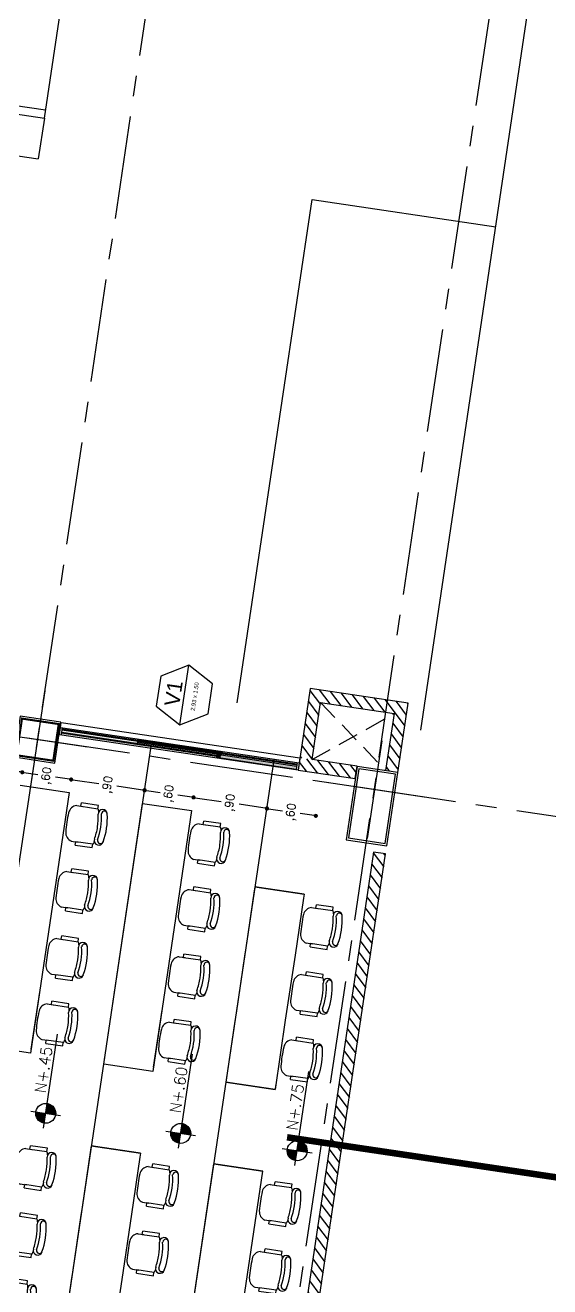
# Model space of a CAD drawing. Header units: millimetres. Extents: x 338 to 506, y 179 to 335.
# Drawn here: x 452.25 to 458.61, y 236.89 to 252.2 of the extents above; entities that cross this region are included whole.
import ezdxf
from ezdxf.enums import TextEntityAlignment as Align

# ---------------------------------------------------------------- set-up
doc = ezdxf.new("R2010")
doc.units = ezdxf.units.MM
for name, pattern in [('CACHE', [0.375, 0.25, -0.125]), ('CENTER', [2, 1.25, -0.25, 0.25, -0.25]), ('DASHED2', [0.375, 0.25, -0.125]), ('HIDDEN', [0.375, 0.25, -0.125])]:
    doc.linetypes.add(name, pattern=pattern)
for name, color, linetype in [('COLUMNAS', 252, 'Continuous'), ('CUBIERTA', 254, 'Continuous'), ('DOORNOTE', 210, 'Continuous'), ('DOORNOTE___100', 210, 'Continuous'), ('EJES-COLUMNAS', 3, 'CENTER'), ('EJES_DE_COLUMNA', 255, 'DASHED2'), ('MUROS', 32, 'Continuous'), ('PISO', 253, 'Continuous'), ('PROYECCION', 160, 'HIDDEN'), ('PUPITRES', 8, 'Continuous'), ('REJAS', 151, 'Continuous'), ('TEXTO', 7, 'Continuous'), ('TEXTOS', 7, 'Continuous')]:
    doc.layers.add(name, color=color, linetype=linetype)
doc.styles.add('ARIAL', font='txt', dxfattribs={"height": 1})
doc.styles.add('JUAN', font='txt', dxfattribs={"height": 0.135})
doc.styles.add('NOTAS', font='simplex.shx')
doc.styles.get("Standard").update_dxf_attribs({"font": 'ARIALUNI.ttf'})
doc.dimstyles.new('ROMANS', dxfattribs={"dimtxt": 0.1, "dimasz": 0.05, "dimexe": 0.04, "dimexo": 0.5, "dimgap": 0.05, "dimtad": 1, "dimtih": 1, "dimtoh": 1, "dimdec": 4, "dimzin": 5, "dimdsep": 46, "dimtxsty": 'Standard', "dimsah": 1, "dimcen": 0.05, "dimse1": 1, "dimse2": 1, "dimclrd": 7, "dimclre": 7, "dimclrt": 7, "dimadec": 0, "dimazin": 0, "dimtfac": 1, "dimtdec": 4, "dimtix": 1, "dimtmove": 2, "dimatfit": 3, "dimfxl": 1, "dimtolj": 1, "dimarcsym": 0})

# ---------------------------------------------------------------- blocks, each defined once
blk = doc.blocks.new('MODULO_ESTUDIO')
at = {"color": 3}
for p, q in [((-0.5, 4.8), (-0.5, 0)), ((0.4, 4.8), (-0.5, 4.8)), ((2.6, 4.8), (3.5, 4.8)), ((3.5, 4.8), (3.5, 0)), ((0, 0), (-0.5, 0)), ((3, 0), (3.5, 0))]:
    blk.add_line(p, q, dxfattribs=at)
for p, q in [((0.4, 4.8), (0.4, 3.1)), ((0.4, 4.8), (2.6, 4.8)), ((0.5, 4.8), (0.5, 3.1)), ((2.5, 4.8), (2.5, 3.1)), ((2.6, 4.8), (2.6, 3.1)), ((0.6, 4.5), (0.6, 4.35)), ((0.6, 4.5), (2.4, 4.5)), ((2.4, 4.5), (2.4, 4.35)), ((0.6, 4.35), (2.4, 4.35)), ((0.6, 4.05), (0.6, 3.9)), ((0.6, 4.05), (2.4, 4.05)), ((2.4, 4.05), (2.4, 3.9)), ((0.6, 3.9), (2.4, 3.9)), ((0.6, 3.6), (0.6, 3.45)), ((0.6, 3.6), (2.4, 3.6)), ((2.4, 3.6), (2.4, 3.45)), ((0.6, 3.45), (2.4, 3.45)), ((0.2, 3.3), (0.2, 1.8)), ((0.2, 3.3), (2.8, 3.3)), ((0.3, 3.3), (0.3, 1.8)), ((2.7, 3.3), (2.7, 1.8)), ((2.8, 3.3), (2.8, 1.8)), ((0.4, 3.1), (2.6, 3.1)), ((0.6, 3.05), (0.6, 2.9)), ((0.6, 3.05), (2.4, 3.05)), ((2.4, 3.05), (2.4, 2.9)), ((0.6, 2.9), (2.4, 2.9)), ((0.6, 2.6), (0.6, 2.45)), ((0.6, 2.6), (2.4, 2.6)), ((2.4, 2.6), (2.4, 2.45)), ((0.6, 2.45), (2.4, 2.45)), ((0.6, 2.15), (0.6, 2)), ((0.6, 2.15), (2.4, 2.15)), ((2.4, 2.15), (2.4, 2)), ((0, 2), (0, 0)), ((0, 2), (3, 2)), ((0.1, 2), (0.1, 0)), ((0.6, 2), (2.4, 2)), ((2.9, 2), (2.9, 0)), ((3, 2), (3, 0)), ((0.2, 1.8), (2.8, 1.8)), ((0, 0), (3, 0))]:
    blk.add_line(p, q)
at = {"linetype": 'CACHE'}
for p, q in [((0.1, 1.4), (2, 1.4)), ((2, 1.4), (2, 0.6)), ((0.1, 0.6), (2, 0.6))]:
    blk.add_line(p, q, dxfattribs=at)
blk = doc.blocks.new('EJES_CORTES')
at = {"layer": 'TEXTOS', "linetype": 'CENTER', "const_width": 0.0792}
blk.add_lwpolyline([(-56.529, -62.448), (-56.529, -66.408)], dxfattribs=at)
blk = doc.blocks.new('*X113')
at = {"color": 0}
for p, q in [((2955.937, 1919.165), (2955.861, 1919.089)), ((2956.072, 1919.165), (2955.922, 1919.015)), ((2956.207, 1919.165), (2956.057, 1919.015)), ((2956.341, 1919.165), (2956.191, 1919.015)), ((2956.476, 1919.165), (2956.326, 1919.015)), ((2956.611, 1919.165), (2956.461, 1919.015)), ((2956.745, 1919.165), (2956.595, 1919.015)), ((2956.88, 1919.165), (2956.73, 1919.015)), ((2957.015, 1919.165), (2956.865, 1919.015)), ((2957.15, 1919.165), (2957, 1919.015)), ((2957.284, 1919.165), (2957.134, 1919.015)), ((2957.419, 1919.165), (2957.269, 1919.015)), ((2957.554, 1919.165), (2957.404, 1919.015)), ((2957.688, 1919.165), (2957.538, 1919.015)), ((2957.823, 1919.165), (2957.673, 1919.015)), ((2957.958, 1919.165), (2957.808, 1919.015)), ((2958.093, 1919.165), (2957.943, 1919.015)), ((2958.227, 1919.165), (2958.077, 1919.015)), ((2958.362, 1919.165), (2958.212, 1919.015)), ((2958.497, 1919.165), (2958.347, 1919.015)), ((2958.631, 1919.165), (2958.481, 1919.015)), ((2958.766, 1919.165), (2958.616, 1919.015)), ((2958.901, 1919.165), (2958.751, 1919.015)), ((2959.035, 1919.165), (2958.885, 1919.015)), ((2959.17, 1919.165), (2959.02, 1919.015)), ((2959.305, 1919.165), (2959.155, 1919.015)), ((2959.44, 1919.165), (2959.29, 1919.015)), ((2959.574, 1919.165), (2959.424, 1919.015)), ((2959.709, 1919.165), (2959.559, 1919.015)), ((2959.844, 1919.165), (2959.694, 1919.015)), ((2959.978, 1919.165), (2959.828, 1919.015)), ((2960.113, 1919.165), (2959.963, 1919.015)), ((2960.248, 1919.165), (2960.098, 1919.015)), ((2960.382, 1919.165), (2960.232, 1919.015)), ((2960.517, 1919.165), (2960.367, 1919.015)), ((2960.652, 1919.165), (2960.502, 1919.015)), ((2960.787, 1919.165), (2960.637, 1919.015)), ((2960.921, 1919.165), (2960.771, 1919.015)), ((2961.056, 1919.165), (2960.906, 1919.015)), ((2961.191, 1919.165), (2961.041, 1919.015)), ((2961.325, 1919.165), (2961.175, 1919.015)), ((2961.46, 1919.165), (2961.31, 1919.015)), ((2961.595, 1919.165), (2961.445, 1919.015)), ((2961.73, 1919.165), (2961.58, 1919.015)), ((2961.864, 1919.165), (2961.714, 1919.015)), ((2961.875, 1919.041), (2961.849, 1919.015))]:
    blk.add_line(p, q, dxfattribs=at)
blk = doc.blocks.new('*X114')
at = {"color": 0}
for p, q in [((2962.823, 1920.215), (2962.725, 1920.117)), ((2962.875, 1920.133), (2962.725, 1919.983)), ((2962.875, 1919.998), (2962.725, 1919.848)), ((2962.875, 1919.863), (2962.725, 1919.713)), ((2962.875, 1919.728), (2962.725, 1919.578)), ((2962.875, 1919.594), (2962.796, 1919.515))]:
    blk.add_line(p, q, dxfattribs=at)
blk = doc.blocks.new('*X115')
at = {"color": 0}
for p, q in [((2962.893, 1920.215), (2962.875, 1920.197)), ((2963.028, 1920.215), (2962.878, 1920.065)), ((2963.163, 1920.215), (2963.013, 1920.065)), ((2963.297, 1920.215), (2963.147, 1920.065)), ((2963.432, 1920.215), (2963.282, 1920.065)), ((2963.567, 1920.215), (2963.417, 1920.065)), ((2963.702, 1920.215), (2963.552, 1920.065)), ((2963.725, 1920.104), (2963.575, 1919.954)), ((2963.725, 1919.969), (2963.575, 1919.819)), ((2963.725, 1919.835), (2963.575, 1919.685)), ((2963.725, 1919.7), (2963.575, 1919.55)), ((2963.725, 1919.565), (2963.575, 1919.415)), ((2963.725, 1919.43), (2963.575, 1919.28)), ((2963.725, 1919.296), (2963.444, 1919.015)), ((2962.92, 1919.164), (2962.875, 1919.119)), ((2963.054, 1919.164), (2962.905, 1919.015)), ((2963.189, 1919.164), (2963.04, 1919.015)), ((2963.324, 1919.164), (2963.174, 1919.015)), ((2963.458, 1919.164), (2963.309, 1919.015)), ((2963.725, 1919.161), (2963.579, 1919.015)), ((2963.725, 1919.026), (2963.713, 1919.015))]:
    blk.add_line(p, q, dxfattribs=at)
blk = doc.blocks.new('FACHADA_SUR')
at = {"layer": 'MUROS'}
for points in [[(2962.875, 1919.015), (2963.725, 1919.015), (2963.725, 1920.215), (2963.725, 1920.215), (2963.725, 1920.215), (2962.725, 1920.215), (2962.725, 1919.515), (2962.875, 1919.515), (2962.875, 1920.065), (2963.575, 1920.065), (2963.575, 1919.164), (2962.875, 1919.164)], [(2955.861, 1919.015), (2961.875, 1919.015), (2961.875, 1919.165), (2955.861, 1919.165), (2955.861, 1919.015)]]:
    blk.add_lwpolyline(points, dxfattribs=at)
at = {"layer": 'PROYECCION'}
for points in [[(2963.575, 1920.065), (2962.875, 1919.164)], [(2962.875, 1920.065), (2963.575, 1919.164)]]:
    blk.add_lwpolyline(points, dxfattribs=at)
at = {"layer": 'MUROS', "linetype": 'Continuous'}
for name in ['*X114', '*X115', '*X113']:
    blk.add_blockref(name, (0, 0), dxfattribs=at)
blk = doc.blocks.new('SILLA-AULA')
at = {"layer": 'PUPITRES'}
for p, q in [((-0.309, 0.164), (-0.309, 0.089)), ((0.127, 0.162), (0.127, 0.088)), ((-0.35, 0.109), (-0.35, -0.099)), ((-0.35, 0.109), (-0.309, 0.109)), ((-0.309, -0.099), (-0.309, 0.109)), ((0.127, 0.11), (0.168, 0.11)), ((0.127, 0.109), (0.127, -0.098)), ((0.168, -0.098), (0.168, 0.11)), ((-0.35, -0.099), (-0.309, -0.099)), ((0.127, -0.098), (0.168, -0.098))]:
    blk.add_line(p, q, dxfattribs=at)
for centre, radius, start, end in [((-0.202, 0.136), 0.111, 94.0766, 165.8334), ((-0.091, -1.415), 1.666, 85.9234, 94.0766), ((0.019, 0.136), 0.111, 13.2566, 85.9234), ((-0.272, -0.058), 0.0549, 227.1618, 267.5717), ((-0.254, -0.165), 0.0553, 80.2478, 260.1012), ((-0.25, -0.186), 0.0362, 85.0872, 250.3213), ((-0.088, 0.6), 0.766, 258.0112, 281.9888), ((-0.073, 0.786), 0.913, 259.1286, 268.8433), ((-0.11, 0.786), 0.913, 271.1567, 280.8714), ((0.072, -0.165), 0.0553, 279.8988, 99.7522), ((0.075, -0.185), 0.0352, 274.9128, 94.9128), ((0.09, -0.058), 0.0549, 270.7226, 312.8382), ((-0.091, 0.599), 0.836, 258.0899, 281.9101)]:
    blk.add_arc(centre, radius, start, end, dxfattribs=at)
blk = doc.blocks.new('_DOT')
at = {"color": 0, "linetype": 'ByBlock'}
blk.add_line((-0.5, 0), (-1, 0), dxfattribs=at)
at = {"color": 0, "linetype": 'ByBlock', "const_width": 0.5}
blk.add_lwpolyline([(-0.25, 0, 1), (0.25, 0, 1)], format="xyb", close=True, dxfattribs=at)
blk = doc.blocks.new('*U600')
at = {"color": 7, "style": 'NOTAS'}
blk.add_text(',90', height=0.1, dxfattribs=at).set_placement((6.667, 2.916))
blk = doc.blocks.new('*D183')
at = {"color": 7, "transparency": 16777216}
for p, q in [((6.772, 3.356), (6.772, 3.066)), ((6.772, 2.556), (6.772, 2.847))]:
    blk.add_line(p, q, dxfattribs=at)
at = {"layer": 'DEFPOINTS', "color": 0, "transparency": 16777216}
for p in [(6.772, 3.406), (6.772, 2.506), (6.772, 2.506)]:
    blk.add_point(p, dxfattribs=at)
at = {"color": 7, "transparency": 16777216, "xscale": 0.05, "yscale": 0.05, "zscale": 0.05}
for p, rotation in [((6.772, 3.406), 90), ((6.772, 2.506), 270)]:
    blk.add_blockref('_DOT', p, dxfattribs=dict(at, rotation=rotation))
at = {"transparency": 16777216}
blk.add_blockref('*U600', (0, 0), dxfattribs=at)
blk = doc.blocks.new('*U601')
at = {"color": 7, "style": 'NOTAS'}
blk.add_text(',60', height=0.1, dxfattribs=at).set_placement((6.67, 2.166))
blk = doc.blocks.new('*D184')
at = {"color": 7, "transparency": 16777216}
for p, q in [((6.775, 2.456), (6.775, 2.316)), ((6.775, 1.956), (6.775, 2.097))]:
    blk.add_line(p, q, dxfattribs=at)
at = {"layer": 'DEFPOINTS', "color": 0, "transparency": 16777216}
for p in [(6.608, 2.506), (6.608, 1.906), (6.775, 1.906)]:
    blk.add_point(p, dxfattribs=at)
at = {"color": 7, "transparency": 16777216, "xscale": 0.05, "yscale": 0.05, "zscale": 0.05}
for p, rotation in [((6.775, 2.506), 90), ((6.775, 1.906), 270)]:
    blk.add_blockref('_DOT', p, dxfattribs=dict(at, rotation=rotation))
at = {"transparency": 16777216}
blk.add_blockref('*U601', (0, 0), dxfattribs=at)
blk = doc.blocks.new('*U602')
at = {"color": 7, "style": 'NOTAS'}
blk.add_text(',90', height=0.1, dxfattribs=at).set_placement((6.67, 1.416))
blk = doc.blocks.new('*D185')
at = {"color": 7, "transparency": 16777216}
for p, q in [((6.775, 1.856), (6.775, 1.566)), ((6.775, 1.056), (6.775, 1.347))]:
    blk.add_line(p, q, dxfattribs=at)
at = {"layer": 'DEFPOINTS', "color": 0, "transparency": 16777216}
for p in [(5.812, 1.906), (6.775, 1.906), (5.812, 1.006)]:
    blk.add_point(p, dxfattribs=at)
at = {"color": 7, "transparency": 16777216, "xscale": 0.05, "yscale": 0.05, "zscale": 0.05}
for p, rotation in [((6.775, 1.906), 90), ((6.775, 1.006), 270)]:
    blk.add_blockref('_DOT', p, dxfattribs=dict(at, rotation=rotation))
at = {"transparency": 16777216}
blk.add_blockref('*U602', (0, 0), dxfattribs=at)
blk = doc.blocks.new('*U603')
at = {"color": 7, "style": 'NOTAS'}
blk.add_text(',60', height=0.1, dxfattribs=at).set_placement((6.667, 0.666))
blk = doc.blocks.new('*D186')
at = {"color": 7, "transparency": 16777216}
for p, q in [((6.772, 0.956), (6.772, 0.816)), ((6.772, 0.456), (6.772, 0.597))]:
    blk.add_line(p, q, dxfattribs=at)
at = {"layer": 'DEFPOINTS', "color": 0, "transparency": 16777216}
for p in [(5.812, 1.006), (5.812, 0.406), (6.772, 0.406)]:
    blk.add_point(p, dxfattribs=at)
at = {"color": 7, "transparency": 16777216, "xscale": 0.05, "yscale": 0.05, "zscale": 0.05}
for p, rotation in [((6.772, 1.006), 90), ((6.772, 0.406), 270)]:
    blk.add_blockref('_DOT', p, dxfattribs=dict(at, rotation=rotation))
at = {"transparency": 16777216}
blk.add_blockref('*U603', (0, 0), dxfattribs=at)
blk = doc.blocks.new('*U604')
at = {"color": 7, "style": 'NOTAS'}
blk.add_text(',90', height=0.1, dxfattribs=at).set_placement((6.666, 4.416))
blk = doc.blocks.new('*D187')
at = {"color": 7, "transparency": 16777216}
for p, q in [((6.771, 4.856), (6.771, 4.566)), ((6.771, 4.056), (6.771, 4.347))]:
    blk.add_line(p, q, dxfattribs=at)
at = {"layer": 'DEFPOINTS', "color": 0, "transparency": 16777216}
for p in [(6.608, 4.906), (6.608, 4.006), (6.771, 4.006)]:
    blk.add_point(p, dxfattribs=at)
at = {"color": 7, "transparency": 16777216, "xscale": 0.05, "yscale": 0.05, "zscale": 0.05}
for p, rotation in [((6.771, 4.906), 90), ((6.771, 4.006), 270)]:
    blk.add_blockref('_DOT', p, dxfattribs=dict(at, rotation=rotation))
at = {"transparency": 16777216}
blk.add_blockref('*U604', (0, 0), dxfattribs=at)
blk = doc.blocks.new('*U605')
at = {"color": 7, "style": 'NOTAS'}
blk.add_text(',60', height=0.1, dxfattribs=at).set_placement((6.666, 3.666))
blk = doc.blocks.new('*D188')
at = {"color": 7, "transparency": 16777216}
for p, q in [((6.771, 3.956), (6.771, 3.816)), ((6.771, 3.456), (6.771, 3.597))]:
    blk.add_line(p, q, dxfattribs=at)
at = {"layer": 'DEFPOINTS', "color": 0, "transparency": 16777216}
for p in [(6.608, 4.006), (6.608, 3.406), (6.771, 3.406)]:
    blk.add_point(p, dxfattribs=at)
at = {"color": 7, "transparency": 16777216, "xscale": 0.05, "yscale": 0.05, "zscale": 0.05}
for p, rotation in [((6.771, 4.006), 90), ((6.771, 3.406), 270)]:
    blk.add_blockref('_DOT', p, dxfattribs=dict(at, rotation=rotation))
at = {"transparency": 16777216}
blk.add_blockref('*U605', (0, 0), dxfattribs=at)
blk = doc.blocks.new('*U1039')
at = {"layer": 'REJAS', "color": 18, "linetype": 'Continuous', "extrusion": (0, 0, -1)}
for points in [[(-70.002, 41.906), (-70.037, 40.879), (-70.002, 40.879)], [(-70.002, 41.906), (-70.037, 41.906), (-70.037, 40.879)]]:
    blk.add_solid(points, dxfattribs=at)
blk = doc.blocks.new('*U1040')
at = {"layer": 'REJAS', "color": 18, "linetype": 'Continuous', "extrusion": (0, 0, -1)}
for points in [[(-69.967, 40.929), (-70.002, 40.879), (-69.967, 40.879)], [(-69.967, 40.929), (-70.002, 40.929), (-70.002, 40.879)], [(-69.967, 40.879), (-70.002, 39.953), (-69.967, 39.953)], [(-69.967, 40.879), (-70.002, 40.879), (-70.002, 39.953)]]:
    blk.add_solid(points, dxfattribs=at)
blk = doc.blocks.new('*U1041')
at = {"layer": 'REJAS', "color": 18, "linetype": 'Continuous', "extrusion": (0, 0, -1)}
for points in [[(-69.967, 42.833), (-70.002, 41.856), (-69.967, 41.856)], [(-69.967, 42.833), (-70.002, 42.833), (-70.002, 41.856)]]:
    blk.add_solid(points, dxfattribs=at)
blk = doc.blocks.new('WWWDTAG')
at = {"layer": 'DOORNOTE'}
blk.add_line((-3.83, 0), (3.83, 0), dxfattribs=at)
blk.add_lwpolyline([(3.83, 0), (1.92, 3.32), (-1.92, 3.32), (-3.83, 0), (-1.92, -3.32), (1.92, -3.32)], close=True, dxfattribs=at)
at = {"layer": 'DOORNOTE', "style": 'ARIAL'}
for tag, p in [('DOORTYPE', (0, 1.39)), ('DOORNO.', (0, -1.59))]:
    blk.add_attdef(tag, text='', height=1.9, dxfattribs=at).set_placement(p, align=Align.MIDDLE)
blk = doc.blocks.new('*X733')
at = {"color": 0}
for p, q in [((3.364, 4.875), (3.382, 4.875)), ((3.364, 4.86), (3.434, 4.86)), ((3.364, 4.845), (3.458, 4.845)), ((3.364, 4.83), (3.476, 4.83)), ((3.364, 4.815), (3.489, 4.815)), ((3.364, 4.8), (3.499, 4.8)), ((3.364, 4.785), (3.507, 4.785)), ((3.364, 4.77), (3.513, 4.77)), ((3.364, 4.755), (3.518, 4.755)), ((3.364, 4.74), (3.521, 4.74)), ((3.364, 4.725), (3.522, 4.725))]:
    blk.add_line(p, q, dxfattribs=at)
blk = doc.blocks.new('*X732')
at = {"color": 0}
for p, q in [((3.364, 4.875), (3.382, 4.875)), ((3.364, 4.86), (3.434, 4.86)), ((3.364, 4.845), (3.458, 4.845)), ((3.364, 4.83), (3.476, 4.83)), ((3.364, 4.815), (3.489, 4.815)), ((3.364, 4.8), (3.499, 4.8)), ((3.364, 4.785), (3.507, 4.785)), ((3.364, 4.77), (3.513, 4.77)), ((3.364, 4.755), (3.518, 4.755)), ((3.364, 4.74), (3.521, 4.74)), ((3.364, 4.725), (3.522, 4.725))]:
    blk.add_line(p, q, dxfattribs=at)
blk = doc.blocks.new('EJES_ESTRUCTURALES')
at = {"layer": 'EJES_DE_COLUMNA', "color": 9, "linetype": 'CENTER'}
for p, q in [((701.07988, 131.2663), (701.07988, 199.7363)), ((661.47762, 138.38925), (759.37071, 138.39325)), ((661.47768, 134.26228), (759.37077, 134.2663))]:
    blk.add_line(p, q, dxfattribs=at)
blk = doc.blocks.new('COLUMNAS')
at = {"layer": 'COLUMNAS', "color": 6}
for p, q in [((-576.953, 158.345), (-577.853, 158.345)), ((-577.853, 158.345), (-577.853, 157.845)), ((-576.978, 158.319), (-577.828, 158.319)), ((-577.828, 158.319), (-577.828, 157.869)), ((-576.978, 157.869), (-576.978, 158.319)), ((-576.953, 157.845), (-576.953, 158.345)), ((-577.853, 157.845), (-576.953, 157.845)), ((-577.828, 157.869), (-576.978, 157.869))]:
    blk.add_line(p, q, dxfattribs=at)
blk.add_lwpolyline([(-576.953, 162.476), (-577.453, 162.476), (-577.453, 161.976), (-576.953, 161.976), (-576.953, 162.476)], dxfattribs=at)
at = {"layer": 'COLUMNAS', "color": 6, "const_width": 0.025}
blk.add_lwpolyline([(-577.428, 162), (-576.978, 162), (-576.978, 162.45), (-577.428, 162.45)], close=True, dxfattribs=at)
at = {"layer": 'EJES-COLUMNAS'}
for p, q in [((-577.203, 161.614), (-577.203, 162.814)), ((-577.203, 161.614), (-577.203, 162.814)), ((-576.603, 162.226), (-577.803, 162.226)), ((-577.203, 157.483), (-577.203, 158.683)), ((-577.203, 157.483), (-577.203, 158.683)), ((-576.603, 158.095), (-577.803, 158.095))]:
    blk.add_line(p, q, dxfattribs=at)
blk = doc.blocks.new('A$C6CF0B75F')
at = {"color": 18}
for p, q in [((3.4125, 3.40628), (3.4125, 4.00628)), ((6.6125, 4.00628), (6.6125, 3.40628)), ((6.6125, 3.40628), (3.4125, 3.40628)), ((-0.39895, 2.50628), (7.31465, 2.50628)), ((3.4125, 2.50628), (6.6125, 2.50628)), ((3.4125, 1.90628), (3.4125, 2.50628)), ((6.6125, 2.50628), (6.6125, 1.90628)), ((6.6125, 1.90628), (3.4125, 1.90628)), ((-0.3443, 1.00628), (7.3693, 1.00628)), ((0.8125, 1.00628), (2.4125, 1.00628)), ((0.8125, 0.40628), (2.4125, 0.40628))]:
    blk.add_line(p, q, dxfattribs=at)
at = {"layer": 'PUPITRES'}
for p, q in [((4.1625, 3.40628), (3.4625, 3.40628)), ((0.00785, 2.50628), (0.75785, 2.50628)), ((0.75785, 2.50628), (0.80785, 2.50628)), ((0.80785, 2.50628), (0.85785, 2.50628)), ((0.85785, 2.50628), (1.55785, 2.50628)), ((1.55785, 2.50628), (1.60785, 2.50628)), ((1.60785, 2.50628), (1.65785, 2.50628)), ((1.65785, 2.50628), (2.35785, 2.50628)), ((2.35785, 2.50628), (2.40785, 2.50628)), ((2.40785, 2.45628), (2.40785, 2.50628)), ((2.40785, 2.45628), (2.40785, 2.50628)), ((2.40785, 2.50628), (2.40785, 2.45628)), ((2.40785, 1.90628), (2.40785, 2.45628)), ((2.40785, 1.90628), (2.40785, 2.45628)), ((2.40785, 2.45628), (2.40785, 1.90628)), ((0.85785, 1.90628), (0.00785, 1.90628)), ((1.65785, 1.90628), (0.85785, 1.90628)), ((2.35785, 1.90628), (1.65785, 1.90628)), ((2.40785, 1.90628), (2.35785, 1.90628)), ((4.1625, 1.90628), (3.4625, 1.90628)), ((2.4125, 0.95628), (2.4125, 1.00628)), ((2.4125, 1.00628), (2.4125, 0.95628)), ((2.4125, 0.40628), (2.4125, 0.95628)), ((2.4125, 0.95628), (2.4125, 0.40628)), ((3.4125, 0.95628), (3.4125, 1.00628)), ((3.4125, 1.00628), (3.4625, 1.00628)), ((3.4125, 1.00628), (4.1625, 1.00628)), ((3.4125, 1.00628), (3.4125, 0.40628)), ((3.4125, 0.40628), (3.4125, 0.95628)), ((4.1625, 1.00628), (4.2125, 1.00628)), ((4.2125, 1.00628), (4.2625, 1.00628)), ((4.2625, 1.00628), (4.9625, 1.00628)), ((4.9625, 1.00628), (5.0125, 1.00628)), ((5.0125, 1.00628), (5.0625, 1.00628)), ((5.0625, 1.00628), (5.7625, 1.00628)), ((5.7625, 1.00628), (5.8125, 1.00628)), ((5.8125, 0.95628), (5.8125, 1.00628)), ((5.8125, 0.95628), (5.8125, 1.00628)), ((5.8125, 1.00628), (5.8125, 0.95628)), ((5.8125, 0.40628), (5.8125, 0.95628)), ((5.8125, 0.40628), (5.8125, 0.95628)), ((5.8125, 0.95628), (5.8125, 0.40628)), ((3.4625, 0.40628), (3.4125, 0.40628)), ((4.2625, 0.40628), (3.4125, 0.40628)), ((5.0625, 0.40628), (4.2625, 0.40628)), ((5.7625, 0.40628), (5.0625, 0.40628)), ((5.8125, 0.40628), (5.7625, 0.40628))]:
    blk.add_line(p, q, dxfattribs=at)
at = {"layer": 'MUROS'}
for p in [(0.50699, 3.1306), (1.30924, 3.1306), (2.1327, 3.1306), (3.90699, 3.1306), (4.70924, 3.1306), (5.5327, 3.1306), (6.34106, 3.1306), (1.30924, 1.6306), (2.1327, 1.6306), (3.90699, 1.6306), (4.70924, 1.6306), (5.5327, 1.6306), (6.34106, 1.6306), (1.31389, 0.1306), (2.13735, 0.1306), (3.91164, 0.1306), (4.71389, 0.1306), (5.53735, 0.1306)]:
    blk.add_blockref('SILLA-AULA', p, dxfattribs=at)
at = {"color": 18}
for base, p1, p2, picture, middle in [((6.77123, 4.00628), (6.60785, 4.90628), (6.60785, 4.00628), '*D187', (6.77123, 4.45628)), ((6.77123, 3.40628), (6.60785, 4.00628), (6.60785, 3.40628), '*D188', (6.77123, 3.70628)), ((6.7718, 2.50628), (6.7718, 3.40628), (6.7718, 2.50628), '*D183', (6.7718, 2.95628)), ((6.77453, 1.90628), (6.60785, 2.50628), (6.60785, 1.90628), '*D184', (6.77453, 2.20628)), ((6.77453, 1.90628), (5.8125, 1.00628), (5.8125, 1.90628), '*D185', (6.77453, 1.45628)), ((6.77214, 0.40628), (5.8125, 1.00628), (5.8125, 0.40628), '*D186', (6.77214, 0.70628))]:
    dim = blk.add_linear_dim(base=base, p1=p1, p2=p2, angle=90, dimstyle='ROMANS', dxfattribs=at)
    dim.commit()
    dim.dimension.update_dxf_attribs({"geometry": picture, "text_midpoint": middle})
blk = doc.blocks.new('A$C7152A42C')
at = {"color": 3}
for p, q in [((70.659, 40.77703), (76.83436, 40.77703)), ((76.83436, 40.77703), (76.83436, 38.52703))]:
    blk.add_line(p, q, dxfattribs=at)
at = {"layer": 'MUROS'}
blk.add_lwpolyline([(70.10721, 39.92772), (69.95721, 39.92772), (69.95721, 42.85443), (70.10721, 42.85443), (70.10721, 39.92772)], dxfattribs=at)
at = {"layer": 'PISO'}
blk.add_line((70.659, 38.52703), (87.00627, 38.52703), dxfattribs=at)
at = {"layer": 'REJAS', "color": 18}
for p, q in [((69.95721, 39.92772), (69.95721, 42.85443)), ((69.95721, 42.85443), (70.04721, 42.85443)), ((70.04721, 42.83272), (69.95721, 42.83272)), ((69.97721, 40.92932), (69.97721, 42.83272)), ((69.98721, 40.92932), (69.98721, 42.83272)), ((70.01721, 39.95272), (70.01721, 42.83272)), ((70.02721, 39.95272), (70.02721, 42.83272)), ((70.04721, 42.85443), (70.04721, 39.92772)), ((70.03721, 41.90612), (69.97721, 41.90612)), ((70.00221, 40.87932), (70.00221, 41.90612)), ((70.03721, 40.87932), (70.03721, 41.90612)), ((70.00221, 40.92932), (69.96721, 40.92932)), ((69.96721, 40.92932), (69.96721, 39.95272)), ((70.03721, 40.87932), (70.00221, 40.87932)), ((70.00221, 40.87932), (70.00221, 39.95272)), ((70.04721, 39.95272), (69.95721, 39.95272)), ((70.04721, 39.92772), (69.95721, 39.92772))]:
    blk.add_line(p, q, dxfattribs=at)
at = {"layer": 'TEXTOS'}
for p, q in [((65.38569, 42.52413), (65.38569, 42.15941)), ((65.20333, 42.34177), (66.35718, 42.34177)), ((65.38569, 40.86866), (65.38569, 40.50394)), ((65.20333, 40.6863), (66.35718, 40.6863)), ((65.38569, 39.44017), (65.38569, 39.07544)), ((65.20333, 39.2578), (66.35718, 39.2578))]:
    blk.add_line(p, q, dxfattribs=at)
for centre in [(65.38569, 42.34177), (65.38569, 40.6863), (65.38569, 39.2578)]:
    blk.add_circle(centre, 0.12099, dxfattribs=at)
blk.add_blockref('MODULO_ESTUDIO', (77.33436, 44.13772))
at = {"layer": 'CUBIERTA'}
blk.add_blockref('COLUMNAS', (647.06158, -119.11823), dxfattribs=at)
at = {"layer": 'DOORNOTE___100', "color": 7}
ref = blk.add_blockref('WWWDTAG', (70.65721, 41.42538), dxfattribs=dict(at, xscale=0.0958358650524881, yscale=0.0958358650524881, zscale=0.0958358650524881))
ref.add_attrib('DOORNO.', '2.93 x 1.50', dxfattribs={"layer": 'DOORNOTE', "height": 0.0510432, "style": 'JUAN'}).set_placement((70.65721, 41.273), align=Align.CENTER)
ref.add_attrib('DOORTYPE', 'V1', dxfattribs={"layer": 'DOORNOTE', "height": 0.182088, "style": 'ARIAL'}).set_placement((70.65721, 41.55872), align=Align.MIDDLE)
at = {"layer": 'EJES_DE_COLUMNA'}
blk.add_blockref('EJES_ESTRUCTURALES', (-631.22088, -95.28525), dxfattribs=at)
at = {"layer": 'MUROS', "color": 4}
blk.add_blockref('FACHADA_SUR', (-2892.7659, -1880.28762), dxfattribs=at)
at = {"layer": 'PUPITRES'}
blk.add_blockref('A$C6CF0B75F', (62.66844, 39.22703), dxfattribs=at)
at = {"layer": 'REJAS'}
blk.add_blockref('EJES_CORTES', (122.05847, 101.85105), dxfattribs=at)
at = {"layer": 'REJAS', "color": 18, "linetype": 'Continuous'}
for name in ['*U1041', '*U1039', '*U1040']:
    blk.add_blockref(name, (0, 0), dxfattribs=at)
at = {"layer": 'TEXTOS', "xscale": -0.767097312254375, "yscale": 0.767097312254375, "zscale": 0.767097312254375}
for p in [(67.96652, 38.72237), (67.96652, 37.06691), (67.96652, 35.63841)]:
    blk.add_blockref('*X733', p, dxfattribs=at)
at = {"layer": 'TEXTOS', "xscale": -0.767097312254375, "yscale": 0.767097312254375, "zscale": 0.767097312254375, "rotation": 180}
for p in [(62.80487, 45.96116), (62.80487, 44.30569), (62.80487, 42.8772)]:
    blk.add_blockref('*X732', p, dxfattribs=at)
at = {"layer": 'TEXTO', "style": 'NOTAS'}
for s, p in [('N+.45', (65.90561, 42.44527)), ('N+.60', (65.90561, 40.7898)), ('N+.75', (65.90561, 39.3613))]:
    blk.add_text(s, height=0.135018, dxfattribs=at).set_placement(p, align=Align.MIDDLE_CENTER)

msp = doc.modelspace()

# ---------------------------------------------------------------- block references
at = {"layer": 'MUROS', "color": 32, "rotation": 81.53046525965426}
msp.add_blockref('A$C7152A42C', (484.748, 168.084), dxfattribs=at)

doc.saveas('drawing.dxf')
